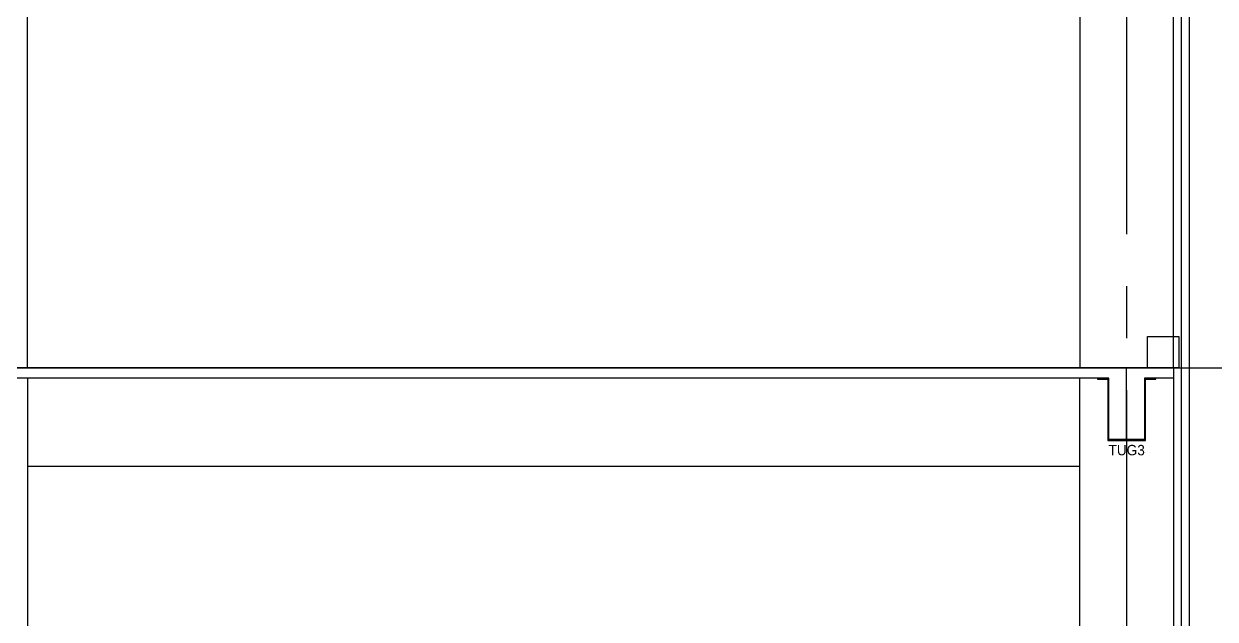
# Model space of a CAD drawing. Extents: x 152195838 to 323921156, y 365159662 to 730681027.
# Drawn here: x 161022922 to 161034357, y 365219650 to 365225363 of the extents above; entities that cross this region are included whole.
import ezdxf
from ezdxf.enums import TextEntityAlignment as Align
from ezdxf.xclip import XClip

# ---------------------------------------------------------------- set-up
doc = ezdxf.new("R2010")
doc.units = 0
doc.header["$MEASUREMENT"] = 0
doc.header["$XCLIPFRAME"] = 0
doc.linetypes.add('CEN', pattern=[63, 60, -1, 1, -1])
doc.layers.get('0').update_dxf_attribs({"linetype": 'CONTINUOUS'})
doc.layers.get('Defpoints').update_dxf_attribs({"linetype": 'CONTINUOUS'})
for name, color, linetype in [('4A.TEC CEN', 1, 'CEN'), ('4A.TEC 벽체 3', 4, 'CONTINUOUS'), ('ELE', 4, 'CONTINUOUS'), ('k-BESTO', 4, 'CONTINUOUS'), ('text', 3, 'CONTINUOUS'), ('㈜SE&C 기둥', 2, 'CONTINUOUS'), ('㈜SE&C 벽체 1', 2, 'CONTINUOUS'), ('㈜SE&C 벽체 4', 7, 'CONTINUOUS')]:
    doc.layers.add(name, color=color, linetype=linetype)
doc.layers.add('DEFPOINT', color=135, linetype='CONTINUOUS', plot=False)
doc.styles.add('돋움', font='')
doc.styles.get('돋움').set_extended_font_data('돋움')

# ---------------------------------------------------------------- blocks, each defined once
blk = doc.blocks.new('AVEFAWWGW')
at = {"layer": '㈜SE&C 기둥', "color": 8, "ltscale": 0.5}
for points in [[(66913, 0), (66913, 9350)], [(77013, 9350), (77013, 0)], [(77913, 0), (77913, 9350)]]:
    blk.add_lwpolyline(points, dxfattribs=at)
blk = doc.blocks.new('asdfwaerfwf')
at = {"layer": '4A.TEC CEN', "color": 8, "ltscale": 500}
blk.add_line((58362, 49210, 0), (92848, 49210, 0), dxfattribs=at)
blk = doc.blocks.new('A$C8f3fa318')
at = {"layer": 'Defpoints'}
for p, q in [((0, 864), (760, 864)), ((380, 164), (380, 864))]:
    blk.add_line(p, q, dxfattribs=at)
at = {"layer": 'k-BESTO'}
for p, q in [((100, 764), (100, 754)), ((210, 764), (100, 764)), ((100, 764), (100, 764)), ((100, 754), (200, 754)), ((200, 754), (200, 164)), ((210, 174), (210, 764)), ((660, 764), (550, 764)), ((550, 764), (550, 174)), ((560, 164), (560, 754)), ((560, 754), (660, 754)), ((660, 754), (660, 764)), ((200, 164), (560, 164)), ((550, 174), (210, 174))]:
    blk.add_line(p, q, dxfattribs=at)
at = {"layer": 'DEFPOINT', "linetype": 'ByBlock', "style": '돋움'}
blk.add_text('TUG3', height=100, dxfattribs=at).set_placement((206, 73), align=Align.MIDDLE_LEFT)
blk = doc.blocks.new('QGERW2ER')
at = {"layer": '㈜SE&C 기둥', "color": 8, "ltscale": 0.5, "elevation": -1667}
for points in [[(90900, 9900), (90900, 0)], [(101000, 0), (101000, 9900)], [(101900, 9900), (101900, 0)]]:
    blk.add_lwpolyline(points, dxfattribs=at)
at = {"layer": '㈜SE&C 벽체 1'}
for p, q in [((101650, 10000, -1667), (88340, 10000, -1667)), ((101900, 10000, -1667), (101900, 9900, -1667)), ((101280, 9900, -1667), (90620, 9900, -1667)), ((101900, 9900, -1667), (101620, 9900, -1667))]:
    blk.add_line(p, q, dxfattribs=at)
at = {"layer": '㈜SE&C 벽체 1', "elevation": -1667}
blk.add_lwpolyline([(101650, 10300), (101950, 10300), (101950, 10000), (101650, 10000)], close=True, dxfattribs=at)
at = {"layer": '㈜SE&C 벽체 4'}
blk.add_line((101000, 9050, -1667), (90900, 9050, -1667), dxfattribs=at)
at = {"layer": 'ELE'}
blk.add_blockref('A$C8f3fa318', (101070, 9136, -1667), dxfattribs=at)

msp = doc.modelspace()

# ---------------------------------------------------------------- linework, layer by layer
at = {"layer": '4A.TEC CEN', "color": 8, "ltscale": 500}
msp.add_line((160881434.11, 365222063.33), (161112798.99, 365222063.33), dxfattribs=at)
at = {"layer": '4A.TEC CEN', "color": 8, "ltscale": 500, "flags": 128}
msp.add_lwpolyline([(161033506.94, 365253346.04), (161033506.94, 365183761.87)], dxfattribs=at)
at = {"layer": '4A.TEC 벽체 3'}
for points in [[(161033956.94, 365233563.33), (161034106.94, 365233563.33), (161034106.94, 365212063.33)], [(161033956.94, 365233488.33), (161034031.94, 365233488.33), (161034031.94, 365212063.33)]]:
    msp.add_lwpolyline(points, dxfattribs=at)

# ---------------------------------------------------------------- block references
ref = msp.add_blockref('asdfwaerfwf', (161089716.47, 365172853.16, 0.45), dxfattribs=dict(xscale=-1))
XClip(ref).set_block_clipping_path([(71969.5286620855, 10908.7128179073), (77609.5286620855, 80492.8788198829)])
at = {"layer": 'ELE'}
msp.add_blockref('AVEFAWWGW', (160956044.2, 365222063.33), dxfattribs=at)
at = {"layer": 'text'}
msp.add_blockref('QGERW2ER', (160932056.94, 365212063.33, 1666.67), dxfattribs=at)

doc.saveas('drawing.dxf')
